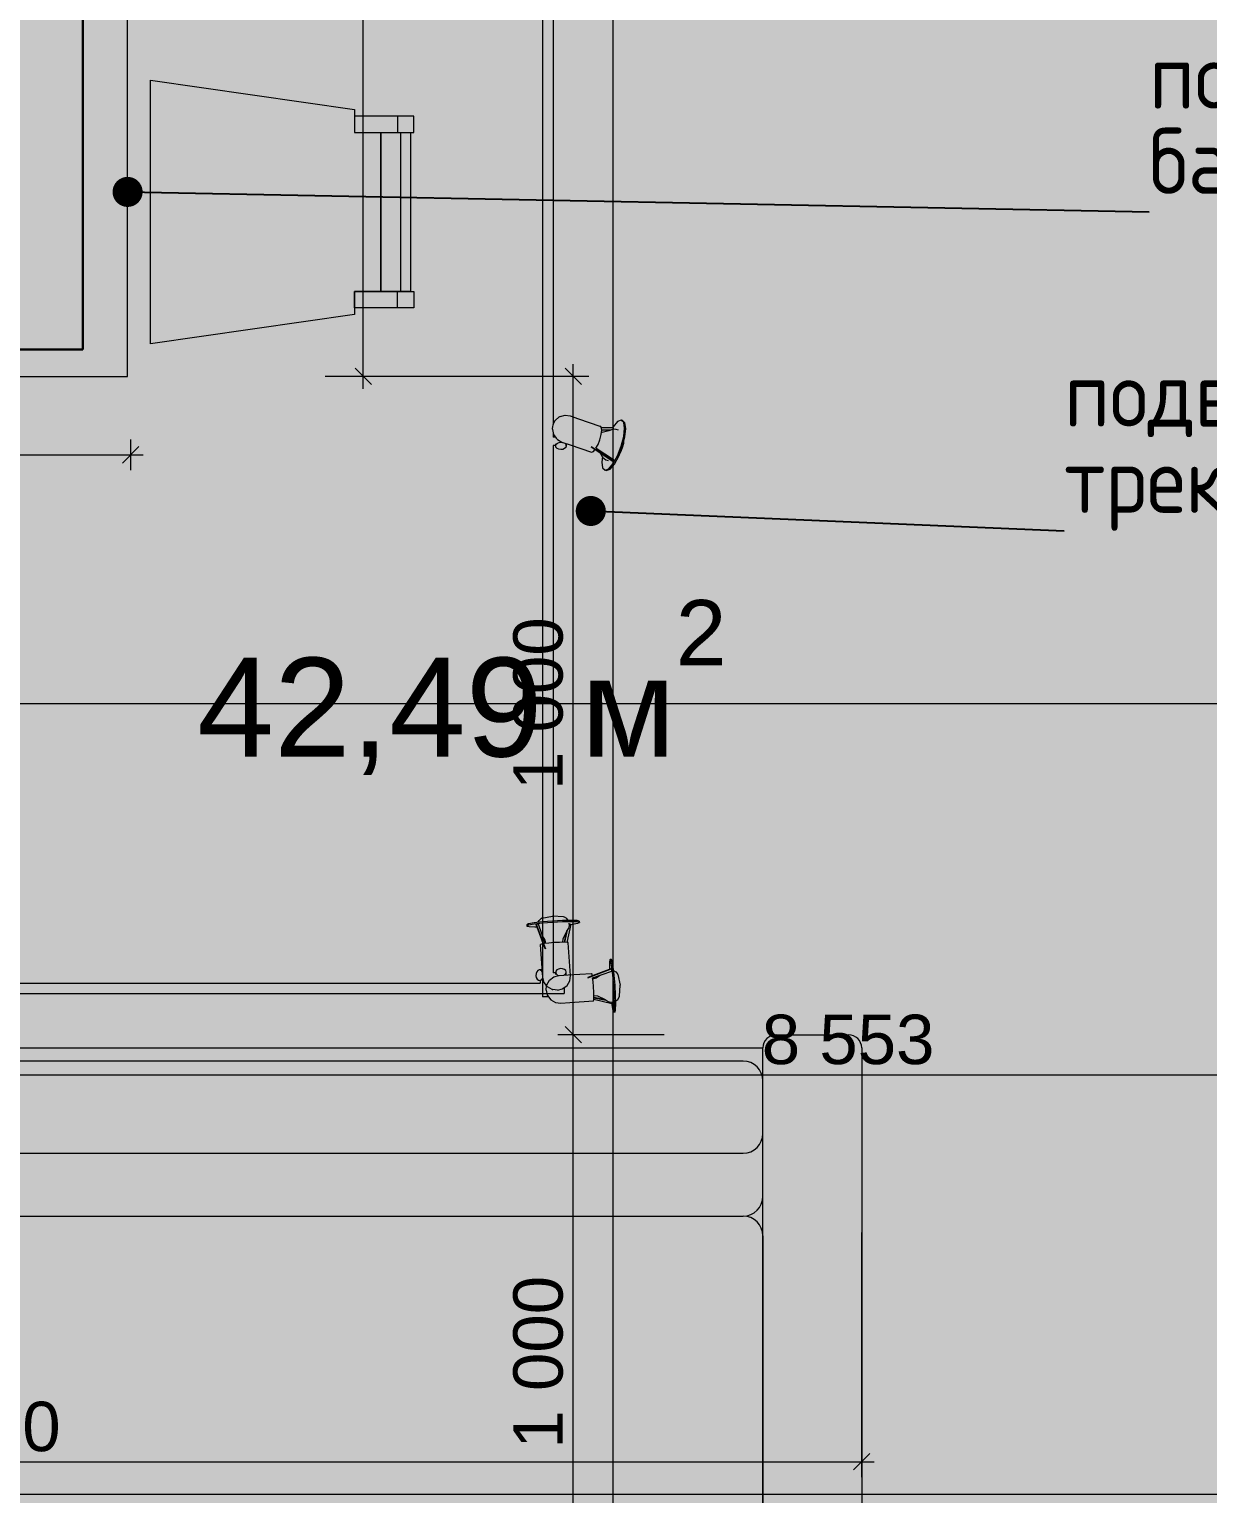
# Model space of a CAD drawing. Header units: millimetres. Extents: x 2336463 to 2579121, y 595385 to 778077.
# Drawn here: x 2477186 to 2478976, y 713015 to 715238 of the extents above; entities that cross this region are included whole.
import ezdxf

# ---------------------------------------------------------------- set-up
doc = ezdxf.new("R2010")
doc.units = ezdxf.units.MM
doc.header["$MEASUREMENT"] = 0
for name, color, linetype, lineweight, true_color in [('+комнаты_Ном._пера__119', 7, 'Continuous', 0, 0xdecbcb), ('+комнаты_Ном._пера__242', 7, 'Continuous', 13, 0x1b55b5), ('+обмер_Ном._пера__242', 7, 'Continuous', 13, 0x1b55b5), ('1 Планировка размеры_Ном._пера__242', 7, 'Continuous', 13, 0x1b55b5), ('MEP - Электрооборудование.ЭО_Ном._пера__55', 7, 'Continuous', 30, 0xff0909), ('MEP - Электрооборудование.ЭО_Ном._пера__58', 7, 'Continuous', 5, 0xdf0000), ('Интерьер - Мебель_Ном._пера__62', 7, 'Continuous', 25, 0xaaaaaa)]:
    doc.layers.add(name, color=color, linetype=linetype, lineweight=lineweight, true_color=true_color)
for name, color, linetype in [('+обмер', 7, 'Continuous'), ('1 Планировка', 7, 'Continuous'), ('1 Планировка размеры', 7, 'Continuous')]:
    doc.layers.add(name, color=color, linetype=linetype)
for name, color, linetype, lineweight in [('+план полов_Ном._пера__1', 7, 'Continuous', 13), ('1 Планировка_Ном._пера__1', 7, 'Continuous', 13), ('MEP - Электрооборудование.ЭО_Ном._пера__1', 7, 'Continuous', 13), ('MEP - Электрооборудование.ЭО_Ном._пера__101', 252, 'Continuous', 5), ('Интерьер - Мебель_Ном._пера__19', 255, 'Continuous', 0)]:
    doc.layers.add(name, color=color, linetype=linetype, lineweight=lineweight)
doc.styles.add('СГЕНЕРИР_СТИЛЬ_1', font='arial.ttf')
doc.styles.add('СГЕНЕРИР_СТИЛЬ_3', font='isocp.shx')
doc.linetypes.add('Сварной шов', pattern='A,0,[2,Р”РёР·Р°Р№РЅ РїСЂРѕРµРєС‚ СЂР°Р±РѕС‡РёР№1.Shx,S=0.079365,R=0,X=0,Y=0],-17,0', length=17)
doc.dimstyles.new('СГЕНЕРИР_СТИЛЬ__1', dxfattribs={"dimtxt": 75, "dimasz": 23.75, "dimexe": 0.18, "dimexo": 300, "dimgap": 0, "dimtad": 1, "dimtih": 1, "dimtoh": 1, "dimdec": 0, "dimzin": 0, "dimdsep": 46, "dimtxsty": 'СГЕНЕРИР_СТИЛЬ_1', "dimblk": 'ARROWHEAD_6', "dimblk1": 'ARROWHEAD_6', "dimblk2": 'ARROWHEAD_6', "dimcen": 0.09, "dimclrd": 256, "dimclre": 256, "dimclrt": 256, "dimazin": 0, "dimtfac": 1, "dimtdec": 4, "dimtmove": 0, "dimatfit": 3, "dimfxl": 0, "dimtolj": 1, "dimtzin": 0, "dimarcsym": 0})
doc.dimstyles.new('СГЕНЕРИР_СТИЛЬ__11', dxfattribs={"dimtxt": 0.18, "dimasz": 91.2, "dimexe": 0.18, "dimexo": 0.0625, "dimgap": 0, "dimtad": 0, "dimtih": 1, "dimtoh": 1, "dimdec": 4, "dimzin": 0, "dimdsep": 46, "dimcen": 0.09, "dimadec": 0, "dimazin": 0, "dimtfac": 1, "dimtdec": 4, "dimtmove": 0, "dimatfit": 3, "dimldrblk": 'ARROWHEAD_11', "dimfxl": 0, "dimtolj": 1, "dimtzin": 0, "dimarcsym": 0})
doc.dimstyles.new('СГЕНЕРИР_СТИЛЬ__2', dxfattribs={"dimtxt": 75, "dimasz": 23.75, "dimexe": 0.18, "dimexo": 300, "dimgap": 0, "dimtad": 1, "dimdec": 0, "dimzin": 0, "dimdsep": 46, "dimtxsty": 'СГЕНЕРИР_СТИЛЬ_1', "dimblk": 'ARROWHEAD_6', "dimblk1": 'ARROWHEAD_6', "dimblk2": 'ARROWHEAD_6', "dimcen": 0.09, "dimclrd": 256, "dimclre": 256, "dimclrt": 256, "dimazin": 0, "dimtfac": 1, "dimtdec": 4, "dimtmove": 0, "dimatfit": 3, "dimfxl": 0, "dimtolj": 1, "dimtzin": 0, "dimarcsym": 0})

# ---------------------------------------------------------------- blocks, each defined once
blk = doc.blocks.new('Перекрытие_27', base_point=(2476935.7, 714711.4))
at = {"layer": '1 Планировка_Ном._пера__1', "color": 7, "linetype": 'Continuous', "lineweight": 13, "flags": 128}
blk.add_lwpolyline([(2476935.7, 714711.4), (2477335.7, 714711.4), (2477335.7, 716961.3), (2476935.7, 716961.3)], close=True, dxfattribs=at)
blk = doc.blocks.new('Диван 25')
at = {"layer": '1 Планировка_Ном._пера__1', "color": 7, "linetype": 'Continuous', "lineweight": 13}
for p, q in [((150, 980), (2550, 980)), ((2550, 20), (2550, 980)), ((2570, 1000), (2680, 1000)), ((2700, 980), (2700, 20)), ((2520, 960), (1380, 960)), ((2550, 754.7), (2550, 930)), ((1380, 820), (2520, 820)), ((1380, 724.7), (2520, 724.7)), ((1380, 724.7), (2520, 724.7)), ((2550, 694.7), (2550, 30))]:
    blk.add_line(p, q, dxfattribs=at)
for centre, radius, start, end in [((2570, 980), 20, 90, 180), ((2680, 980), 20, 0, 90), ((2520, 930), 30, 0, 90), ((2520, 850), 30, 270, 0), ((2520, 754.7), 30, 270, 0), ((2520, 694.7), 30, 0, 90)]:
    blk.add_arc(centre, radius, start, end, dxfattribs=at)
blk = doc.blocks.new('Обеденный Стул 01 25')
at = {"layer": '1 Планировка_Ном._пера__1', "color": 7, "linetype": 'Continuous', "lineweight": 13}
for p, q in [((79.4, 380), (320.6, 380)), ((54.4, 375), (79.4, 375)), ((345.6, 375), (320.6, 375))]:
    blk.add_line(p, q, dxfattribs=at)
at = {"layer": '1 Планировка_Ном._пера__1', "color": 7, "linetype": 'Continuous', "lineweight": 13, "flags": 128}
for points in [[(54.4, 310), (79.4, 310), (79.4, 400), (54.4, 400)], [(79.4, 350), (320.6, 350), (320.6, 395), (79.4, 395)], [(345.6, 310), (320.6, 310), (320.6, 400), (345.6, 400)], [(0, 0), (400, 0), (355.7, 310), (320.6, 310), (320.6, 350), (79.4, 350), (79.4, 310), (44.3, 310)]]:
    blk.add_lwpolyline(points, close=True, dxfattribs=at)
blk = doc.blocks.new('Набор Источников Света Настенный 25_4')
at = {"layer": 'MEP - Электрооборудование.ЭО_Ном._пера__58', "color": 12, "linetype": 'Continuous', "lineweight": 5, "true_color": 0xdf0000}
for p, q in [((1250, 0), (-1250, 0)), ((-1258.7, -19.6), (-1259.8, -27.7)), ((-1254.6, -12.5), (-1258.7, -19.6)), ((-1248.2, -7.5), (-1254.6, -12.5)), ((-1250, -8), (-1250, 0)), ((-1250, -8.9), (-1250, -8)), ((-1247.6, -7.2), (-1248.2, -7.5)), ((-1240.2, -5.3), (-1247.6, -7.2)), ((-1240.2, -5.3), (-1232.8, -6.2)), ((-1232.1, -6.4), (-1232.8, -6.2)), ((-1232.1, -6.4), (-1225, -10.4)), ((-1225, -10.4), (-1220, -16.9)), ((-1220, -16.9), (-1217.9, -24.8)), ((-1215.4, -20.9), (-1217.1, -22.9)), ((-1216, -20), (-1213.3, -20)), ((-1213.3, -20), (-1215.4, -20.9)), ((-413.1, -16), (-1213.6, -16)), ((-1213.6, -20), (-1213.6, -16)), ((-1211.2, -20.3), (-1213.3, -20)), ((-1209.3, -21.8), (-1211.2, -20.3)), ((-1207.9, -24.2), (-1209.3, -21.8)), ((-418.8, -24.5), (-417.5, -22)), ((-417.5, -22), (-415.5, -20.4)), ((-415.5, -20.4), (-413.3, -20)), ((-413.3, -20), (-411.2, -20.8)), ((-413.3, -20), (-410.8, -20)), ((-413.1, -20), (-413.1, -16)), ((-411.2, -20.8), (-409.4, -22.7)), ((-402.2, -20.7), (-403.9, -22.5)), ((-396.2, -16.4), (-402.2, -20.7)), ((-394.2, -16), (-400.3, -16)), ((-400.3, -19.3), (-400.3, -16)), ((-388.9, -15), (-396.2, -16.4)), ((-387.1, -14.7), (-388.9, -15)), ((-384.6, -15), (-387.1, -14.7)), ((-381.6, -15.8), (-384.6, -15)), ((-378.7, -16.9), (-381.6, -15.8)), ((400.3, -16), (-381, -16)), ((-376.3, -18.2), (-378.7, -16.9)), ((-374.8, -19.6), (-376.3, -18.2)), ((-374.8, -19.6), (-370.1, -24.8)), ((-1259.8, -27.7), (-1258.8, -41.6)), ((-1258.8, -41.6), (-1256.4, -77.3)), ((-1217.1, -22.9), (-1217.9, -25.1)), ((-1217.9, -24.8), (-1216.9, -38.7)), ((-1217.4, -32.3), (-1216.3, -34.2)), ((-1217.1, -36), (-1212.2, -36)), ((-1216.9, -38.7), (-1214.5, -74.4)), ((-1216.3, -34.2), (-1214.4, -35.7)), ((-1214.4, -35.7), (-1212.2, -36)), ((-1212.2, -36), (-1210.2, -35.1)), ((-1210.2, -35.1), (-1208.5, -33.1)), ((-1208.5, -33.1), (-1207.5, -30.3)), ((-1207.3, -27.2), (-1207.9, -24.2)), ((-1207.5, -30.3), (-1207.3, -27.2)), ((-412.3, -41.9), (-423.4, -74.2)), ((-419.4, -27.6), (-418.8, -24.5)), ((-419.1, -30.6), (-419.4, -27.6)), ((-417.9, -33.3), (-419.1, -30.6)), ((-416.1, -35.2), (-417.9, -33.3)), ((-414, -36), (-416.1, -35.2)), ((-411.8, -35.6), (-414, -36)), ((-414, -36), (-410.2, -36)), ((-407.9, -29.3), (-412.3, -41.9)), ((-409.8, -34), (-411.8, -35.6)), ((-409, -32.4), (-409.8, -34)), ((-409.4, -22.7), (-408.3, -25.4)), ((-408.3, -25.4), (-407.9, -28.4)), ((-407.9, -28.4), (-408.3, -30.4)), ((-403.9, -22.5), (-407.9, -29.3)), ((-368, -42.1), (-372.4, -54.8)), ((-369.3, -26.9), (-370.1, -24.8)), ((-369.3, -26.9), (-367.1, -34.4)), ((-367.1, -34.4), (-368, -42.1)), ((-372.4, -54.8), (-383.5, -87)), ((-1260.5, -105.4), (-1254, -77.8)), ((-1256.4, -77.3), (-1256.4, -77.4)), ((-1256.4, -77.4), (-1254.6, -77.8)), ((-1251.4, -77.9), (-1255.3, -96.4)), ((-1254.6, -77.8), (-1249.9, -78)), ((-1250.7, -77.9), (-1254.3, -95)), ((-1248.5, -83.2), (-1254.2, -94.8)), ((-1249.9, -78), (-1243, -77.8)), ((-1248.2, -77.9), (-1248.5, -83.2)), ((-1243, -77.8), (-1235, -77.4)), ((-1235, -77.4), (-1227, -76.7)), ((-1227, -76.7), (-1221.1, -76)), ((-1222.6, -76.2), (-1221.5, -81.3)), ((-1207.8, -105.4), (-1221.7, -68.2)), ((-1221.5, -81.3), (-1217.3, -87.7)), ((-1221.3, -76), (-1211.1, -105.4)), ((-1207.1, -105.3), (-1220.8, -68.6)), ((-1218.2, -75.5), (-1215.9, -75.1)), ((-1215.9, -75.1), (-1214.5, -74.5)), ((-1214.5, -74.4), (-1214.5, -74.5)), ((-438.1, -107.2), (-415.8, -74)), ((-437.5, -107.7), (-414.9, -74)), ((-417.2, -81.2), (-434.2, -107.7)), ((-426.2, -88.6), (-430.6, -91.1)), ((-424.9, -87.5), (-426.2, -88.6)), ((-423.4, -74.2), (-422.2, -77.2)), ((-423.4, -74.2), (-423.4, -74.2)), ((-422.2, -77.2), (-419.5, -79.5)), ((-417.3, -81.1), (-411.8, -84.2)), ((-411.8, -84.2), (-404.3, -87.1)), ((-404.3, -87.1), (-396.6, -89.1)), ((-385.3, -89.1), (-383.5, -87.1)), ((-383.5, -87), (-383.5, -87.1)), ((-1270.7, -106.8), (-1273.4, -108)), ((-1273.4, -108), (-1270, -108.9)), ((-1273.2, -110), (-1273.4, -108)), ((-1273.2, -110), (-1269.8, -110.9)), ((-1262.3, -105.3), (-1270.7, -106.8)), ((-1270, -108.9), (-1261, -109.2)), ((-1269.8, -110.9), (-1260.9, -111.2)), ((-1260.4, -105), (-1262.3, -105.3)), ((-1261, -109.2), (-1247.9, -108.9)), ((-1260.9, -111.2), (-1247.7, -110.9)), ((-1258, -105.4), (-1260.5, -105.4)), ((-1257.4, -99.5), (-1258.3, -103.2)), ((-1258.3, -103.2), (-1257.9, -107)), ((-1254.2, -94.8), (-1257.4, -99.5)), ((-1256.4, -111.1), (-1254, -114.1)), ((-1247.9, -108.9), (-1232.5, -108)), ((-1247.7, -110.9), (-1232.4, -110)), ((-1232.5, -108), (-1217.3, -106.8)), ((-1232.4, -110), (-1217.2, -108.7)), ((-1217.3, -106.8), (-1204.6, -105.3)), ((-1217.2, -108.7), (-1204.5, -107.3)), ((-1210, -107.9), (-1212, -111.2)), ((-1211.1, -105.4), (-1207.8, -105.4)), ((-1205.9, -101.4), (-1208.6, -101.4)), ((-1207.1, -105.3), (-1207.8, -105.4)), ((-1197, -101.7), (-1205.9, -101.4)), ((-1204.6, -105.3), (-1196.3, -103.8)), ((-1204.5, -107.3), (-1196.1, -105.8)), ((-1193.6, -102.5), (-1197, -101.7)), ((-1196.3, -103.8), (-1193.6, -102.5)), ((-1196.1, -105.8), (-1193.4, -104.5)), ((-1193.4, -104.5), (-1193.6, -102.5)), ((-451.2, -96.8), (-450.6, -95)), ((-451.2, -96.8), (-448.9, -102.4)), ((-447.1, -91.2), (-450.6, -95)), ((-450.6, -95), (-448.3, -100.6)), ((-448.9, -102.4), (-441.2, -109)), ((-448.3, -100.6), (-440.6, -107.2)), ((-438.4, -89.9), (-447.1, -91.2)), ((-441.2, -109), (-429.2, -115.7)), ((-440.6, -107.2), (-428.6, -113.9)), ((-430, -90.8), (-438.4, -89.9)), ((-438.1, -107.2), (-437.5, -107.7)), ((-434.2, -107.7), (-437.5, -107.7)), ((-434.8, -96.3), (-435.8, -99.7)), ((-432.6, -93.3), (-434.8, -96.3)), ((-430.6, -91.1), (-432.6, -93.3)), ((-396.6, -89.1), (-389.9, -89.8)), ((-392.4, -89.5), (-392.6, -90.5)), ((-392.6, -90.5), (-389.9, -102.7)), ((-389.5, -89.7), (-390.1, -102.1)), ((-389.9, -89.8), (-385.3, -89.1)), ((-389.9, -102.7), (-387.9, -107.7)), ((-388.8, -89.6), (-389.5, -103.8)), ((-387.9, -107.7), (-388.1, -111.4)), ((-387.9, -107.7), (-386.4, -107.7)), ((-386.4, -107.7), (-386.1, -89.2)), ((-384.6, -107.2), (-386.4, -106.3)), ((-376.9, -113.9), (-384.6, -107.2)), ((-1254, -114.1), (-1250.5, -116.2)), ((-1250.5, -116.2), (-1249, -116.6)), ((-1249, -116.6), (-1232.6, -117.7)), ((-1216.3, -114.3), (-1232.6, -117.7)), ((-1216.3, -114.3), (-1215.1, -113.8)), ((-1212, -111.2), (-1215.1, -113.8)), ((-429.2, -115.7), (-414.8, -121.3)), ((-428.6, -113.9), (-414.2, -119.5)), ((-427.5, -116.4), (-422.7, -119)), ((-422.7, -119), (-416.3, -121.5)), ((-416.3, -121.5), (-409.8, -123.2)), ((-414.8, -121.3), (-400.1, -125.1)), ((-414.2, -119.5), (-399.5, -123.3)), ((-409.8, -123.2), (-406.1, -123.6)), ((-400.1, -125.1), (-387.4, -126.4)), ((-399.5, -123.3), (-386.8, -124.6)), ((-388.1, -111.4), (-389.4, -114.7)), ((-387.4, -126.4), (-378.7, -125.1)), ((-386.8, -124.6), (-378.1, -123.3)), ((-378.7, -125.1), (-375.2, -121.3)), ((-378.1, -123.3), (-374.6, -119.5)), ((-374.6, -119.5), (-376.9, -113.9)), ((-375.2, -121.3), (-374.6, -119.5))]:
    blk.add_line(p, q, dxfattribs=at)
blk = doc.blocks.new('Набор Источников Света Настенный 25')
at = {"layer": 'MEP - Электрооборудование.ЭО_Ном._пера__58', "color": 12, "linetype": 'Continuous', "lineweight": 5, "true_color": 0xdf0000}
for p, q in [((1500, 0), (-1500, 0)), ((-1508.7, -19.6), (-1509.8, -27.7)), ((-1504.6, -12.5), (-1508.7, -19.6)), ((-1498.2, -7.5), (-1504.6, -12.5)), ((-1500, -8), (-1500, 0)), ((-1500, -8.9), (-1500, -8)), ((-1497.6, -7.2), (-1498.2, -7.5)), ((-1490.2, -5.3), (-1497.6, -7.2)), ((-1490.2, -5.3), (-1482.8, -6.2)), ((-1482.1, -6.4), (-1482.8, -6.2)), ((-1482.1, -6.4), (-1475, -10.4)), ((-1475, -10.4), (-1470, -16.9)), ((-1470, -16.9), (-1467.9, -24.8)), ((-1465.4, -20.9), (-1467.1, -22.9)), ((-1466, -20), (-1463.3, -20)), ((-1463.3, -20), (-1465.4, -20.9)), ((-496.4, -16), (-1463.6, -16)), ((-1463.6, -20), (-1463.6, -16)), ((-1461.2, -20.3), (-1463.3, -20)), ((-1459.3, -21.8), (-1461.2, -20.3)), ((-1457.9, -24.2), (-1459.3, -21.8)), ((-1509.8, -27.7), (-1508.8, -41.6)), ((-1508.8, -41.6), (-1506.4, -77.3)), ((-1467.1, -22.9), (-1467.9, -25.1)), ((-1467.9, -24.8), (-1466.9, -38.7)), ((-1467.4, -32.3), (-1466.3, -34.2)), ((-1467.1, -36), (-1462.2, -36)), ((-1466.9, -38.7), (-1464.5, -74.4)), ((-1466.3, -34.2), (-1464.4, -35.7)), ((-1464.4, -35.7), (-1462.2, -36)), ((-1462.2, -36), (-1460.2, -35.1)), ((-1460.2, -35.1), (-1458.5, -33.1)), ((-1458.5, -33.1), (-1457.5, -30.3)), ((-1457.3, -27.2), (-1457.9, -24.2)), ((-1457.5, -30.3), (-1457.3, -27.2)), ((-1510.5, -105.4), (-1504, -77.8)), ((-1506.4, -77.3), (-1506.4, -77.4)), ((-1506.4, -77.4), (-1504.6, -77.8)), ((-1501.4, -77.9), (-1505.3, -96.4)), ((-1504.6, -77.8), (-1499.9, -78)), ((-1500.7, -77.9), (-1504.3, -95)), ((-1498.5, -83.2), (-1504.2, -94.8)), ((-1499.9, -78), (-1493, -77.8)), ((-1498.2, -77.9), (-1498.5, -83.2)), ((-1493, -77.8), (-1485, -77.4)), ((-1485, -77.4), (-1477, -76.7)), ((-1477, -76.7), (-1471.1, -76)), ((-1472.6, -76.2), (-1471.5, -81.3)), ((-1457.8, -105.4), (-1471.7, -68.2)), ((-1471.5, -81.3), (-1467.3, -87.7)), ((-1471.3, -76), (-1461.1, -105.4)), ((-1457.1, -105.3), (-1470.8, -68.6)), ((-1468.2, -75.5), (-1465.9, -75.1)), ((-1465.9, -75.1), (-1464.5, -74.5)), ((-1464.5, -74.4), (-1464.5, -74.5)), ((-1520.7, -106.8), (-1523.4, -108)), ((-1523.4, -108), (-1520, -108.9)), ((-1523.2, -110), (-1523.4, -108)), ((-1523.2, -110), (-1519.8, -110.9)), ((-1512.3, -105.3), (-1520.7, -106.8)), ((-1520, -108.9), (-1511, -109.2)), ((-1519.8, -110.9), (-1510.9, -111.2)), ((-1510.4, -105), (-1512.3, -105.3)), ((-1511, -109.2), (-1497.9, -108.9)), ((-1510.9, -111.2), (-1497.7, -110.9)), ((-1508, -105.4), (-1510.5, -105.4)), ((-1507.4, -99.5), (-1508.3, -103.2)), ((-1508.3, -103.2), (-1507.9, -107)), ((-1504.2, -94.8), (-1507.4, -99.5)), ((-1506.4, -111.1), (-1504, -114.1)), ((-1497.9, -108.9), (-1482.5, -108)), ((-1497.7, -110.9), (-1482.4, -110)), ((-1482.5, -108), (-1467.3, -106.8)), ((-1482.4, -110), (-1467.2, -108.7)), ((-1467.3, -106.8), (-1454.6, -105.3)), ((-1467.2, -108.7), (-1454.5, -107.3)), ((-1460, -107.9), (-1462, -111.2)), ((-1461.1, -105.4), (-1457.8, -105.4)), ((-1455.9, -101.4), (-1458.6, -101.4)), ((-1457.1, -105.3), (-1457.8, -105.4)), ((-1447, -101.7), (-1455.9, -101.4)), ((-1454.6, -105.3), (-1446.3, -103.8)), ((-1454.5, -107.3), (-1446.1, -105.8)), ((-1443.6, -102.5), (-1447, -101.7)), ((-1446.3, -103.8), (-1443.6, -102.5)), ((-1446.1, -105.8), (-1443.4, -104.5)), ((-1443.4, -104.5), (-1443.6, -102.5)), ((-1504, -114.1), (-1500.5, -116.2)), ((-1500.5, -116.2), (-1499, -116.6)), ((-1499, -116.6), (-1482.6, -117.7)), ((-1466.3, -114.3), (-1482.6, -117.7)), ((-1466.3, -114.3), (-1465.1, -113.8)), ((-1462, -111.2), (-1465.1, -113.8))]:
    blk.add_line(p, q, dxfattribs=at)
blk = doc.blocks.new('*D2407', base_point=(2086872, 585813.7))
at = {"layer": '1 Планировка размеры_Ном._пера__242', "color": 152, "linetype": 'Continuous', "lineweight": 13, "true_color": 0x1b55b5}
for p, q in [((2476553.2, 714604.8), (2476528.2, 714579.8)), ((2476540.7, 714568.8), (2476540.7, 714615.7)), ((2477327.9, 714579.8), (2477352.9, 714604.8)), ((2477340.4, 714568.8), (2477340.4, 714615.7)), ((2476521.9, 714592.3), (2476540.7, 714592.3)), ((2476540.7, 714592.3), (2477340.4, 714592.3)), ((2477340.4, 714592.3), (2477359.1, 714592.3))]:
    blk.add_line(p, q, dxfattribs=at)
at = {"layer": '1 Планировка размеры_Ном._пера__242', "color": 152, "lineweight": 13, "true_color": 0x1b55b5, "insert": (2476855.2, 714607.3), "char_height": 75, "attachment_point": 7, "style": 'СГЕНЕРИР_СТИЛЬ_1'}
blk.add_mtext('\\A1;{\\pql;\\fArial|b0|i0|c204|p38;800}', dxfattribs=at)
blk = doc.blocks.new('ARROWHEAD_6')
at = {"color": 0, "linetype": 'Continuous', "lineweight": 0}
for p, q in [((0, 0), (-1, 0)), ((-0.5, -0.5), (0.5, 0.5))]:
    blk.add_line(p, q, dxfattribs=at)
blk = doc.blocks.new('*D2541', base_point=(2086872, 585813.7))
at = {"layer": '+обмер_Ном._пера__242', "color": 152, "linetype": 'Continuous', "lineweight": 13, "true_color": 0x1b55b5}
for p, q in [((2474732.6, 713507.7), (2474757.6, 713482.7)), ((2474768.6, 713495.2), (2474149, 713495.2)), ((2474745.1, 710880.5), (2474745.1, 713495.2)), ((2474732.6, 710893), (2474757.6, 710868)), ((2478648.3, 710880.5), (2474721.7, 710880.5)), ((2474745.1, 710861.8), (2474745.1, 710880.5))]:
    blk.add_line(p, q, dxfattribs=at)
at = {"layer": '+обмер_Ном._пера__242', "color": 152, "lineweight": 13, "true_color": 0x1b55b5, "insert": (2474730.1, 712059.7), "char_height": 75, "attachment_point": 7, "rotation": 90, "style": 'СГЕНЕРИР_СТИЛЬ_1'}
blk.add_mtext('\\A1;{\\pql;\\fArial|b0|i0|c204|p38;2\xa0615}', dxfattribs=at)
blk = doc.blocks.new('*D2599', base_point=(2086872, 585813.7))
at = {"layer": '+обмер_Ном._пера__242', "color": 152, "linetype": 'Continuous', "lineweight": 13, "true_color": 0x1b55b5}
for p, q in [((2475002, 714823.5), (2474977, 714848.5)), ((2474989.5, 714836), (2474989.5, 714854.7)), ((2475012.9, 714836), (2474955.3, 714836)), ((2474989.5, 710880.5), (2474989.5, 714836)), ((2474977, 710893), (2475002, 710868)), ((2478648.3, 710880.5), (2474966.1, 710880.5)), ((2474989.5, 710861.8), (2474989.5, 710880.5))]:
    blk.add_line(p, q, dxfattribs=at)
at = {"layer": '+обмер_Ном._пера__242', "color": 152, "lineweight": 13, "true_color": 0x1b55b5, "insert": (2474974.5, 712730), "char_height": 75, "attachment_point": 7, "rotation": 90, "style": 'СГЕНЕРИР_СТИЛЬ_1'}
blk.add_mtext('\\A1;{\\pql;\\fArial|b0|i0|c204|p38;3\xa0955}', dxfattribs=at)
blk = doc.blocks.new('*D2603', base_point=(2086872, 585813.7))
at = {"layer": '+обмер_Ном._пера__242', "color": 152, "linetype": 'Continuous', "lineweight": 13, "true_color": 0x1b55b5}
for p, q in [((2479177.9, 717063.3), (2479152.9, 717088.3)), ((2479165.4, 717075.8), (2479165.4, 717094.6)), ((2481952.3, 717075.8), (2479142, 717075.8)), ((2479165.4, 711257), (2479165.4, 717075.8)), ((2479152.9, 711269.5), (2479177.9, 711244.5)), ((2480253.7, 711257), (2479142, 711257)), ((2479165.4, 711238.2), (2479165.4, 711257))]:
    blk.add_line(p, q, dxfattribs=at)
at = {"layer": '+обмер_Ном._пера__242', "color": 152, "lineweight": 13, "true_color": 0x1b55b5, "insert": (2479150.4, 714038.2), "char_height": 75, "attachment_point": 7, "rotation": 90, "style": 'СГЕНЕРИР_СТИЛЬ_1'}
blk.add_mtext('\\A1;{\\pql;\\fArial|b0|i0|c204|p38;5\xa0819}', dxfattribs=at)
blk = doc.blocks.new('*D2638', base_point=(2086872, 585813.7))
at = {"layer": '+обмер_Ном._пера__242', "color": 152, "linetype": 'Continuous', "lineweight": 13, "true_color": 0x1b55b5}
for p, q in [((2474162.8, 713663.7), (2474137.8, 713638.7)), ((2474150.3, 713627.8), (2474150.3, 713674.6)), ((2482690.6, 713638.7), (2482715.6, 713663.7)), ((2482703.1, 713627.8), (2482703.1, 713674.6)), ((2474150.3, 713651.2), (2482703.1, 713651.2)), ((2482703.1, 713651.2), (2482721.9, 713651.2))]:
    blk.add_line(p, q, dxfattribs=at)
at = {"layer": '+обмер_Ном._пера__242', "color": 152, "lineweight": 13, "true_color": 0x1b55b5, "insert": (2478298.5, 713666.2), "char_height": 75, "attachment_point": 7, "style": 'СГЕНЕРИР_СТИЛЬ_1'}
blk.add_mtext('\\A1;{\\pql;\\fArial|b0|i0|c204|p38;8\xa0553}', dxfattribs=at)
blk = doc.blocks.new('*D2717', base_point=(2086872, 585813.7))
at = {"layer": '1 Планировка размеры_Ном._пера__242', "color": 152, "linetype": 'Continuous', "lineweight": 13, "true_color": 0x1b55b5}
for p, q in [((2477717, 717041.8), (2477633, 717041.8)), ((2477706, 717029.3), (2477681, 717054.3)), ((2477693.5, 717041.8), (2477693.5, 717060.5)), ((2477693.5, 714711.3), (2477693.5, 717041.8)), ((2477717, 714711.3), (2477640.4, 714711.3)), ((2477681, 714723.8), (2477706, 714698.8)), ((2477693.5, 714692.5), (2477693.5, 714711.3))]:
    blk.add_line(p, q, dxfattribs=at)
at = {"layer": '1 Планировка размеры_Ном._пера__242', "color": 152, "lineweight": 13, "true_color": 0x1b55b5, "insert": (2477678.5, 715748.3), "char_height": 75, "attachment_point": 7, "rotation": 90, "style": 'СГЕНЕРИР_СТИЛЬ_1'}
blk.add_mtext('\\A1;{\\pql;\\fArial|b0|i0|c204|p38;2\xa0330}', dxfattribs=at)
blk = doc.blocks.new('*D2739', base_point=(2086872, 585813.7))
at = {"layer": '1 Планировка размеры_Ном._пера__242', "color": 152, "linetype": 'Continuous', "lineweight": 13, "true_color": 0x1b55b5}
for p, q in [((2478150.2, 713711.8), (2477988.9, 713711.8)), ((2477999.8, 713724.3), (2478024.8, 713699.3)), ((2478012.3, 712711.8), (2478012.3, 713711.8)), ((2478150.2, 712711.8), (2477988.9, 712711.8)), ((2477999.8, 712724.3), (2478024.8, 712699.3))]:
    blk.add_line(p, q, dxfattribs=at)
at = {"layer": '1 Планировка размеры_Ном._пера__242', "color": 152, "lineweight": 13, "true_color": 0x1b55b5, "insert": (2477997.3, 713083.6), "char_height": 75, "attachment_point": 7, "rotation": 90, "style": 'СГЕНЕРИР_СТИЛЬ_1'}
blk.add_mtext('\\A1;{\\pql;\\fArial|b0|i0|c204|p38;1\xa0000}', dxfattribs=at)
blk = doc.blocks.new('*D2740', base_point=(2086872, 585813.7))
at = {"layer": '1 Планировка размеры_Ном._пера__242', "color": 152, "linetype": 'Continuous', "lineweight": 13, "true_color": 0x1b55b5}
for p, q in [((2478012.3, 714711.4), (2478012.3, 714730.1)), ((2478035.8, 714711.4), (2477635.7, 714711.4)), ((2478024.8, 714698.9), (2477999.8, 714723.9)), ((2478012.3, 713711.8), (2478012.3, 714711.4)), ((2478150.2, 713711.8), (2477988.9, 713711.8)), ((2477999.8, 713724.3), (2478024.8, 713699.3))]:
    blk.add_line(p, q, dxfattribs=at)
at = {"layer": '1 Планировка размеры_Ном._пера__242', "color": 152, "lineweight": 13, "true_color": 0x1b55b5, "insert": (2477997.3, 714083.4), "char_height": 75, "attachment_point": 7, "rotation": 90, "style": 'СГЕНЕРИР_СТИЛЬ_1'}
blk.add_mtext('\\A1;{\\pql;\\fArial|b0|i0|c204|p38;1\xa0000}', dxfattribs=at)
blk = doc.blocks.new('*D2750', base_point=(2086872, 585813.7))
at = {"layer": '1 Планировка размеры_Ном._пера__242', "color": 152, "linetype": 'Continuous', "lineweight": 13, "true_color": 0x1b55b5}
for p, q in [((2475750.2, 713040.1), (2475750.2, 713411.8)), ((2478450.2, 713040.1), (2478450.2, 713411.8)), ((2475762.7, 713076.1), (2475737.7, 713051.1)), ((2475750.2, 713063.6), (2478450.2, 713063.6)), ((2478437.7, 713051.1), (2478462.7, 713076.1)), ((2478450.2, 713063.6), (2478468.9, 713063.6))]:
    blk.add_line(p, q, dxfattribs=at)
at = {"layer": '1 Планировка размеры_Ном._пера__242', "color": 152, "lineweight": 13, "true_color": 0x1b55b5, "insert": (2476971.9, 713078.6), "char_height": 75, "attachment_point": 7, "style": 'СГЕНЕРИР_СТИЛЬ_1'}
blk.add_mtext('\\A1;{\\pql;\\fArial|b0|i0|c204|p38;2\xa0700}', dxfattribs=at)
blk = doc.blocks.new('ARROWHEAD_11')
at = {"color": 0, "linetype": 'Continuous', "lineweight": 0}
blk.add_line((0, 0), (-1, 0), dxfattribs=at)
at = {"color": 0, "linetype": 'Continuous', "lineweight": 0, "const_width": 0.25, "flags": 128}
blk.add_lwpolyline([(-0.125, 0, 1), (0.125, 0, 1)], format="xyb", close=True, dxfattribs=at)
blk = doc.blocks.new('*D3997', base_point=(2086872, 585813.7))
at = {"layer": '+обмер_Ном._пера__242', "color": 152, "linetype": 'Continuous', "lineweight": 13, "true_color": 0x1b55b5}
for p, q in [((2476483.4, 716953.3), (2476458.4, 716978.3)), ((2476470.9, 716965.8), (2476470.9, 716984.6)), ((2476494.3, 716965.8), (2475190.7, 716965.8)), ((2476470.9, 710880.5), (2476470.9, 716965.8)), ((2476458.4, 710893), (2476483.4, 710868)), ((2478648.3, 710880.5), (2476447.4, 710880.5))]:
    blk.add_line(p, q, dxfattribs=at)
at = {"layer": '+обмер_Ном._пера__242', "color": 152, "lineweight": 13, "true_color": 0x1b55b5, "insert": (2476455.9, 713794.9), "char_height": 75, "attachment_point": 7, "rotation": 90, "style": 'СГЕНЕРИР_СТИЛЬ_1'}
blk.add_mtext('\\A1;{\\pql;\\fArial|b0|i0|c204|p38;6\xa0085}', dxfattribs=at)

msp = doc.modelspace()

# ---------------------------------------------------------------- hatches: boundary and pattern name
at = {"layer": '+комнаты_Ном._пера__119', "linetype": 'Continuous', "lineweight": 0, "true_color": 0x373232}
msp.add_hatch(color=250, dxfattribs=at).paths.add_polyline_path([(2473848.3, 712643.4), (2473848.3, 713486.9), (2474150.3, 713486.9), (2474150.3, 714836), (2474655.3, 714836), (2474655.3, 715512.1), (2474050.3, 715512.1), (2474050.3, 716965.9), (2477335.2, 716965.9), (2477335.2, 717305.8), (2479014.2, 717305.8), (2479014.2, 717075.8), (2479267.2, 717075.8), (2479267.2, 716985.8), (2480468.3, 716985.8), (2480468.3, 717073), (2480887, 717073), (2480887, 715512.1), (2480887, 714836), (2480887, 713486.9), (2480887, 712830.7), (2480858.2, 712830.7), (2480858.2, 712643.4), (2480853.2, 712643.4), (2480853.2, 711257), (2480553.7, 711257), (2480553.7, 710880.5), (2480553.7, 710630.5), (2478948.3, 710630.5), (2478948.3, 710880.5), (2473838.7, 710880.5), (2473838.7, 712643.4)])
at = {"layer": '+план полов_Ном._пера__1', "linetype": 'Continuous', "lineweight": 13}
h = msp.add_hatch(dxfattribs=at)
h.set_pattern_fill('Сетка_1200х1200', style=0, pattern_type=2)
h.set_pattern_definition([(0, (2086872, 585813.7), (0, 1200), []), (90, (2086872, 585813.7), (-1200, 0), [])])
h.paths.add_polyline_path([(2478948.1, 710628.3), (2478948.1, 710879.9), (2473847.1, 710879.9), (2473847.1, 712656.4), (2473848.4, 712656.4), (2473848.4, 713484.4), (2474150.3, 713484.4), (2474150.3, 713861), (2474150.3, 714834.8), (2474655.3, 714834.8), (2474655.3, 715512.1), (2474052.4, 715512.1), (2474052.4, 716500.4), (2474050.3, 716500.4), (2474050.3, 716965.8), (2477335.2, 716965.8), (2477335.2, 717312), (2479008.9, 717312), (2479008.9, 716985.8), (2479267.2, 716985.8), (2480877.3, 716985.8), (2480877.3, 717315.8), (2482252.3, 717315.8), (2482252.3, 716570.8), (2482755, 716570.8), (2482755, 716961), (2484448.1, 716961), (2484727.4, 716961), (2484727.4, 717281.3), (2486379.8, 717281.3), (2486379.8, 716944.3), (2486588.1, 716944.3), (2486588.1, 716945.3), (2489504.9, 716945.3), (2489504.9, 712656.7), (2489504.9, 712245.1), (2487540, 712245.1), (2487540, 712245.9), (2487348.6, 712245.9), (2485984.9, 712245.9), (2485984.9, 712125.1), (2487348.6, 712125.1), (2487348.6, 711366.5), (2487540, 711366.5), (2487579.8, 711366.5), (2487579.8, 709148.7), (2487579.8, 709135.4), (2485986.6, 709135.4), (2485986.6, 708847.9), (2485986.7, 708847.9), (2485986.7, 701807.7), (2485986.7, 701507.1), (2485986.7, 697660.1), (2485988, 697660.1), (2485988, 694310.7), (2485986.7, 694310.7), (2485986.7, 694010.7), (2487589.3, 694010.7), (2487589.3, 690742.6), (2487516.5, 690736.1, -0.000118), (2487516.6, 690735.6), (2487587.2, 690742.4, -0.000396), (2487587.3, 690740.2, -0.342625), (2486386.8, 689334.6, -0.000421), (2486384.5, 689334.3), (2486384.8, 689332.2), (2483593.3, 689332.2), (2479499.4, 689332.2), (2478989.4, 689332.2), (2478989.4, 690566.8), (2478899.4, 690566.8), (2478899.4, 692071.8), (2479409.7, 692071.8), (2479409.7, 692610.8), (2478994.4, 692610.8), (2478994.4, 693615.4), (2479499.4, 693615.4), (2481099.4, 693615.4), (2481099.4, 694103.2), (2482744.3, 694103.2), (2482744.3, 693615.4), (2483349.3, 693615.4), (2483349.3, 694010.7), (2484745.7, 694010.7), (2484745.7, 697660.1), (2484747.1, 697660.1), (2484747.1, 701507.1), (2484747.1, 702214.4), (2483392.7, 702214.4), (2483392.7, 704178), (2482933.1, 704178), (2482698.2, 704178), (2482698.2, 701224.7), (2481074.4, 701224.7), (2481074.4, 704011), (2480462.2, 704011), (2480462.2, 703617), (2479416.3, 703617), (2479416.3, 703616.4), (2478567.2, 703616.4), (2478567.2, 703599.4), (2475467.2, 703599.4), (2475467.2, 705401.1), (2473877.2, 705401.1), (2473877.2, 706611.6), (2474188.4, 706611.6), (2474188.4, 707984.1), (2473844.2, 707984.1), (2473844.2, 710628.3)])
h.paths.add_polyline_path([(2480553.3, 710237), (2480841.9, 710237), (2480841.9, 708271.4), (2480841.9, 707227.4), (2480841.9, 706912.3), (2481733.8, 706912.3), (2481733.8, 706985.3), (2482661.5, 706985.3), (2482661.5, 706602.6), (2482663.2, 706602.6), (2482663.2, 705692.7), (2482659.9, 705692.7), (2482659.9, 705398.6), (2484744.3, 705398.6), (2484744.3, 709982), (2482588.8, 709982), (2482588.8, 709923.7), (2481714, 709923.7), (2481714, 709985.2), (2481141.6, 709985.2), (2481141.6, 711620.7), (2481680.9, 711620.7), (2482703.1, 711620.7), (2482703.1, 712596), (2483444, 712596), (2483444, 712927.6), (2483445.7, 712927.6), (2483445.7, 713531.8), (2483445.7, 713808), (2482903.2, 713808), (2482903.2, 713811.3), (2481333.2, 713811.3), (2481333.2, 713812.6), (2481143.2, 713812.6), (2481143.2, 712830.7), (2480842.6, 712830.7), (2480842.6, 711636.4), (2480842.3, 711636.4), (2480842.3, 711256.1), (2480553.3, 711256.1)], flags=0)
h.paths.add_polyline_path([(2482903.2, 716167.8), (2482903.2, 716167.4), (2482932, 716167.4), (2482932, 716167.8)], flags=0)
at = {"layer": 'Интерьер - Мебель_Ном._пера__19', "linetype": 'Continuous', "lineweight": 0}
msp.add_hatch(color=255, dxfattribs=at).paths.add_polyline_path([(2476935.7, 715111.3), (2476935.7, 716961.3), (2477340.4, 716961.3), (2477340.4, 714711.3), (2476935.7, 714711.3), (2476540.7, 714711.3), (2476540.7, 715111.3)])

# ---------------------------------------------------------------- linework, layer by layer
at = {"layer": 'MEP - Электрооборудование.ЭО_Ном._пера__55', "color": 1, "linetype": 'Сварной шов', "lineweight": 30, "true_color": 0xff0909}
for p, q in [((2477267.9, 716924.4), (2477267.9, 714752.2)), ((2477267.9, 714752.2), (2476540.7, 714752.2))]:
    msp.add_line(p, q, dxfattribs=at)

# ---------------------------------------------------------------- block references
at = {"layer": '1 Планировка', "color": 7, "linetype": 'Continuous', "lineweight": 13}
msp.add_blockref('Перекрытие_27', (2476935.7, 714711.4), dxfattribs=at)
at = {"layer": '1 Планировка_Ном._пера__1', "color": 7, "linetype": 'Continuous', "lineweight": 13, "zscale": 1000}
msp.add_blockref('Диван 25', (2475750.2, 712711.8), dxfattribs=at)
at = {"layer": 'MEP - Электрооборудование.ЭО_Ном._пера__58', "color": 12, "linetype": 'Continuous', "lineweight": 5, "true_color": 0xdf0000, "zscale": 1000}
for name, p, rotation in [('Набор Источников Света Настенный 25_4', (2477965.7, 715019.5), 90), ('Набор Источников Света Настенный 25', (2476498.3, 713774.3), 180)]:
    msp.add_blockref(name, p, dxfattribs=dict(at, rotation=rotation))
at = {"layer": 'Интерьер - Мебель_Ном._пера__62', "color": 253, "linetype": 'Continuous', "lineweight": 25, "true_color": 0xaaaaaa, "xscale": -1, "zscale": 1000, "rotation": 270}
msp.add_blockref('Обеденный Стул 01 25', (2477370.3, 714760.9), dxfattribs=at)

# ---------------------------------------------------------------- texts
at = {"layer": '+комнаты_Ном._пера__242', "color": 152, "lineweight": 13, "true_color": 0x1b55b5, "insert": (2477441.4, 714106.3), "char_height": 150, "attachment_point": 7, "style": 'СГЕНЕРИР_СТИЛЬ_1'}
msp.add_mtext('{\\fArial|b0|i0|c204|p38;42,49 м{\\H0.66x;\\S2^  ;}}', dxfattribs=at)
at = {"layer": 'MEP - Электрооборудование.ЭО_Ном._пера__1', "color": 7, "linetype": 'Continuous', "lineweight": 13, "char_height": 100, "attachment_point": 7, "style": 'СГЕНЕРИР_СТИЛЬ_3'}
for s, insert, line_spacing_factor in [('\\A1;{\\pql;\\Fisocp.shx;подсветка \\P\\pql;\\Fisocp.shx;барного стола?}', (2478886.5, 714961.4), 0.774014), ('\\A1;{\\pql;\\Fisocp.shx;подвесной \\P\\pql;\\Fisocp.shx;трек}', (2478757.6, 714477), 0.784842)]:
    msp.add_mtext(s, dxfattribs=dict(at, insert=insert, line_spacing_factor=line_spacing_factor))

# ---------------------------------------------------------------- dimensions: what is measured, and where the dimension line sits
at = {"layer": '+обмер', "color": 152, "linetype": 'Continuous', "lineweight": 13, "true_color": 0x1b55b5}
for base, p1, p2, picture, middle in [((2479165.4, 717075.8), (2480553.7, 711257), (2483425.6, 717075.8), '*D2603', (2479112.9, 714167)), ((2476470.9, 716965.8), (2478948.3, 710880.5), (2474890.7, 716965.8), '*D3997', (2476418.4, 713923.8)), ((2474989.5117, 714835.9872), (2478948.3228, 710880.5378), (2474655.3228, 714835.9872), '*D2599', (2474937.0117, 712858.8576)), ((2474745.1, 713495.2), (2478948.3, 710880.5), (2473849, 713495.2), '*D2541', (2474692.6, 712188.5))]:
    dim = msp.add_linear_dim(base=base, p1=p1, p2=p2, angle=90, dimstyle='СГЕНЕРИР_СТИЛЬ__2', dxfattribs=at)
    dim.commit()
    dim.dimension.update_dxf_attribs({"geometry": picture, "text_midpoint": middle, "dimtype": 160, "text_rotation": 90})
dim = msp.add_linear_dim(base=(2482703.1, 713651.2), p1=(2474150.3, 713771.1), p2=(2482703.1, 713805.5), dimstyle='СГЕНЕРИР_СТИЛЬ__1', dxfattribs=at)
dim.commit()
dim.dimension.update_dxf_attribs({"geometry": '*D2638', "text_midpoint": (2478427.3, 713703.7), "dimtype": 160})
at = {"layer": '1 Планировка размеры', "color": 152, "linetype": 'Continuous', "lineweight": 13, "true_color": 0x1b55b5}
for base, p1, p2, picture, middle in [((2477693.5172, 717041.7737), (2477340.3807, 714711.2961), (2477333.0129, 717041.7737), '*D2717', (2477641.0172, 715877.13)), ((2478012.3, 714711.4), (2478450.2, 713711.8), (2477335.7, 714711.4), '*D2740', (2477959.8, 714212.2)), ((2478012.3, 713711.8), (2478450.2, 712711.8), (2478450.2, 713711.8), '*D2739', (2477959.8, 713212.4))]:
    dim = msp.add_linear_dim(base=base, p1=p1, p2=p2, angle=90, dimstyle='СГЕНЕРИР_СТИЛЬ__2', dxfattribs=at)
    dim.commit()
    dim.dimension.update_dxf_attribs({"geometry": picture, "text_midpoint": middle, "dimtype": 160, "text_rotation": 90})
for base, p1, p2, picture, middle in [((2477340.4, 714592.3), (2476540.7, 714711.3), (2477340.4, 714711.3), '*D2407', (2476940.9, 714644.8)), ((2478450.2, 713063.6), (2475750.2, 713711.8), (2478450.2, 713711.8), '*D2750', (2477100.8, 713116.1))]:
    dim = msp.add_linear_dim(base=base, p1=p1, p2=p2, dimstyle='СГЕНЕРИР_СТИЛЬ__1', dxfattribs=at)
    dim.commit()
    dim.dimension.update_dxf_attribs({"geometry": picture, "text_midpoint": middle, "dimtype": 160})

# ---------------------------------------------------------------- leaders
at = {"layer": 'MEP - Электрооборудование.ЭО_Ном._пера__101', "color": 252, "linetype": 'Continuous', "lineweight": 5, "annotation_type": 0, "has_hookline": 1, "hookline_direction": 0}
for points, text_width in [([(2477335.7, 714991.4), (2478886.5, 714961.4)], 1054), ([(2478038.9, 714507), (2478757.6, 714477)], 679.7)]:
    msp.add_leader(points, dimstyle='СГЕНЕРИР_СТИЛЬ__11', dxfattribs=dict(at, text_width=text_width))

doc.saveas('drawing.dxf')
